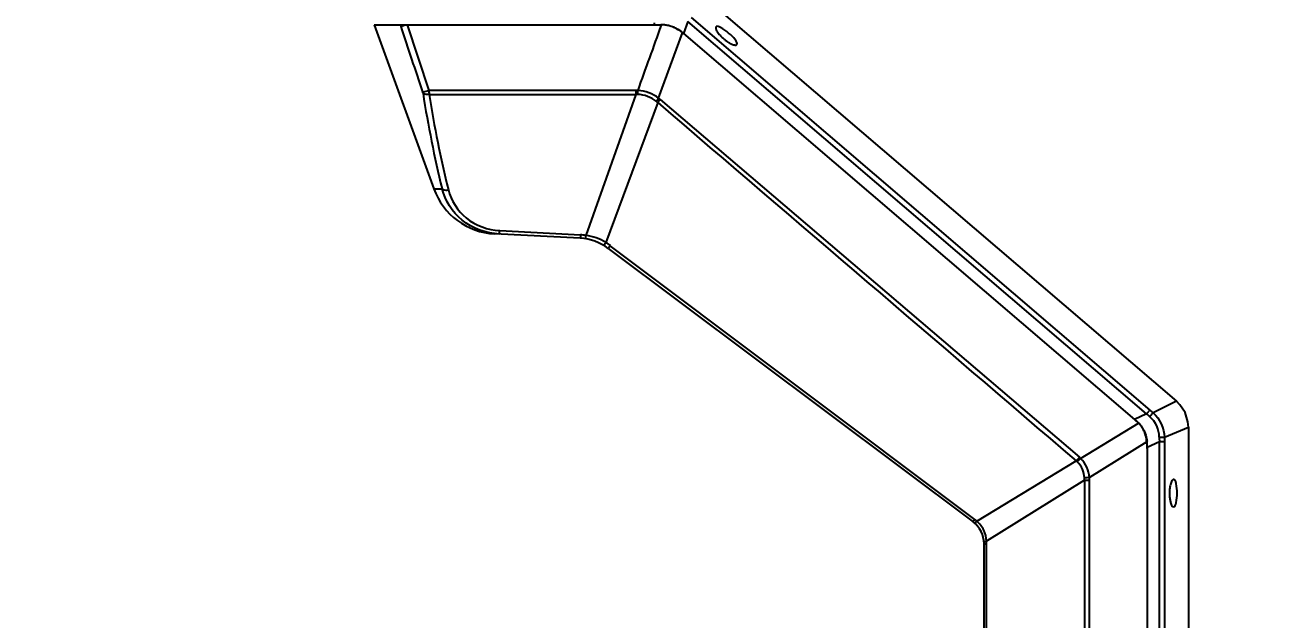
# Model space of a CAD drawing. Header units: millimetres. Extents: x 4086 to 8300, y 123 to 1549.
# Drawn here: x 6947 to 7055.9, y 1019.4 to 1071.5 of the extents above; entities that cross this region are included whole.
import ezdxf

# ---------------------------------------------------------------- set-up
doc = ezdxf.new("R2010")
doc.units = ezdxf.units.MM
doc.layers.add('轮廓实线层', color=7, linetype='Continuous', lineweight=30)
doc.styles.add('思源黑', font='SourceHanSansCN-Normal.ttf')
doc.dimstyles.new('尺寸标注_3_10比例', dxfattribs={"dimtxt": 7, "dimasz": 6, "dimexe": 2, "dimexo": 1.5, "dimgap": 1, "dimtad": 1, "dimdec": 1, "dimlfac": 3.333333, "dimdsep": 46, "dimtxsty": '思源黑', "dimcen": 0.09, "dimadec": 0, "dimazin": 0, "dimtp": 0.01, "dimtm": 0.01, "dimtfac": 1, "dimtdec": 1, "dimtofl": 0, "dimtmove": 0, "dimatfit": 3, "dimfxl": 0, "dimtolj": 1, "dimarcsym": 0})

# ---------------------------------------------------------------- blocks, each defined once
blk = doc.blocks.new('*D2922')
at = {"layer": 'Defpoints', "color": 0}
for p in [(6903.67, 1214.85), (7103.92, 1214.85), (6999.87, 872.08)]:
    blk.add_point(p, dxfattribs=at)
at = {"layer": '轮廓实线层', "color": 0, "lineweight": -2}
for p, q in [((6905.17, 1214.85), (7105.92, 1214.85)), ((7103.92, 878.08), (7103.92, 1208.85)), ((7001.37, 872.08), (7105.92, 872.08))]:
    blk.add_line(p, q, dxfattribs=at)
at = {"layer": '轮廓实线层', "color": 0}
for points in [[(7104.92, 1208.85), (7102.92, 1208.85), (7103.92, 1214.85)], [(7102.92, 878.08), (7104.92, 878.08), (7103.92, 872.08)]]:
    blk.add_solid(points, dxfattribs=at)
at = {"layer": '轮廓实线层', "color": 0, "insert": (7099.29, 1043.46), "char_height": 7, "attachment_point": 5, "rotation": 90, "style": '思源黑'}
blk.add_mtext('\\A1;\\A1;1140', dxfattribs=at)

msp = doc.modelspace()

# ---------------------------------------------------------------- linework, layer by layer
for p, q in [((7006.004, 1074.413), (7047.972, 1038.531)), ((6977.612, 1071.512), (7002.747, 1071.512)), ((6977.612, 1071.512), (6982.844, 1057.137)), ((6979.928, 1071.512), (6979.977, 1071.403)), ((6979.992, 1071.357), (6979.977, 1071.403)), ((6980.057, 1071.429), (6979.99, 1071.407)), ((6980.515, 1071.512), (6982.398, 1065.768)), ((7002.206, 1071.512), (7002.206, 1071.694)), ((7002.803, 1071.48), (7002.814, 1071.512)), ((7005.117, 1071.822), (7004.728, 1070.767)), ((7045.361, 1037.415), (7005.117, 1071.822)), ((7005.402, 1072.155), (7045.645, 1037.747)), ((7002.561, 1065.095), (7004.667, 1070.825)), ((7004.636, 1070.844), (7004.728, 1070.767)), ((7004.725, 1070.776), (7004.728, 1070.767)), ((7004.728, 1070.767), (7044.306, 1036.929)), ((7000.57, 1065.768), (6982.398, 1065.768)), ((7000.57, 1065.768), (7000.57, 1065.412)), ((6982.428, 1065.412), (7000.57, 1065.412)), ((7000.57, 1065.412), (6996.185, 1053.062)), ((7002.476, 1064.704), (6997.928, 1052.43)), ((7002.708, 1064.976), (7002.476, 1064.704)), ((7002.708, 1064.976), (7039.462, 1033.605)), ((6982.844, 1057.137), (6983.567, 1057.144)), ((6995.681, 1052.804), (6988.168, 1053.198)), ((6988.627, 1053.48), (6995.712, 1053.109)), ((6998.143, 1051.912), (7030.136, 1027.952)), ((6998.323, 1052.153), (6998.155, 1051.928)), ((7030.292, 1028.162), (6998.323, 1052.153)), ((7047.972, 1038.531), (7045.928, 1037.508)), ((7045.361, 1037.415), (7044.306, 1036.929)), ((7045.645, 1037.747), (7045.361, 1037.415)), ((7039.571, 1033.505), (7044.658, 1036.605)), ((7044.306, 1036.929), (7044.688, 1036.569)), ((7046.917, 1035.361), (7049.022, 1036.25)), ((7049.023, 1036.25), (7049.023, 973.038)), ((7045.372, 1034.949), (7040.337, 1031.833)), ((7045.391, 1034.82), (7045.363, 1035.011)), ((7045.422, 1034.505), (7046.479, 1034.991)), ((7045.422, 1034.505), (7045.423, 969.865)), ((7046.485, 969.25), (7046.479, 1034.991)), ((7046.482, 1034.991), (7046.915, 1034.991)), ((7046.915, 1034.991), (7046.915, 969.433)), ((7030.471, 1028.002), (7039.189, 1033.286)), ((7039.9, 1031.59), (7031.318, 1026.244)), ((7039.9, 1031.59), (7040.347, 1031.59)), ((7039.9, 1031.59), (7039.9, 971.031)), ((7040.347, 971.031), (7040.347, 1031.59)), ((7030.285, 1028.152), (7030.136, 1027.952)), ((7030.47, 1028.002), (7030.41, 1028.055)), ((7031.098, 1026.031), (7031.325, 1026.031)), ((7031.098, 952.652), (7031.098, 1026.031)), ((7031.325, 974.331), (7031.325, 1026.031))]:
    msp.add_line(p, q)
for points in [[(7049.022, 1036.25), (7048.985, 1036.722), (7048.741, 1037.519), (7048.287, 1038.219), (7047.972, 1038.531)], [(7039.571, 1033.505), (7039.535, 1033.539), (7039.499, 1033.572), (7039.461, 1033.605)]]:
    msp.add_lwpolyline(points)
for centre, radius, start, end in [((6979.396, 1073.302), 1.986, 286.99001, 287.39971), ((6976.169, 1083.255), 12.449, 288.19887, 289.38833), ((7002.727, 1066.518), 4.994, 88.53868, 89.76592), ((7002.782, 1068.378), 3.133, 83.30473, 88.68093), ((7002.711, 1068.365), 3.167, 82.05623, 85.11815), ((7002.802, 1068.598), 2.913, 81.4589, 83.18748), ((7002.723, 1068.453), 3.078, 80.40742, 82.04958), ((7002.806, 1068.624), 2.886, 74.65577, 81.4691), ((7002.746, 1068.582), 2.947, 76.17207, 80.43819), ((7002.754, 1068.615), 2.912, 73.71878, 76.16841), ((7002.842, 1068.745), 2.76, 66.10841, 74.71071), ((7002.751, 1068.605), 2.923, 65.59406, 73.71796), ((7002.757, 1068.617), 2.91, 62.51293, 65.59358), ((7002.831, 1068.722), 2.785, 62.87166, 66.09458), ((7001.467, 1066.966), 5.013, 49.46761, 50.80317), ((7010.457, 1072.895), 3.397, 222.32482, 224.99919), ((7010.639, 1073.074), 3.653, 224.96912, 225.60347), ((7010.695, 1073.131), 3.733, 225.60472, 226.76079), ((7010.718, 1073.155), 3.766, 226.75815, 228.92219), ((7010.668, 1073.099), 3.691, 228.92552, 230.27045), ((7010.715, 1073.155), 3.764, 230.272, 232.20185), ((7010.577, 1072.972), 3.535, 232.14025, 236.49171), ((7010.344, 1072.626), 3.117, 236.55179, 237.39581), ((7010.254, 1072.484), 2.949, 237.38909, 238.89424), ((7000.571, 1062.762), 3.006, 86.50784, 90.01344), ((6869.647, 1073.858), 131.357, 356.31394, 356.46677), ((7079.705, 1080.704), 98.982, 188.82818, 193.76969), ((7081.058, 1081.022), 99.858, 188.99354, 193.88982), ((7000.659, 1063.004), 2.41, 88.2654, 92.1116), ((7142.195, 960.188), 174.651, 143.08272, 143.19825), ((7000.804, 1062.893), 2.465, 47.29754, 51.16572), ((7000.742, 1062.676), 3.027, 49.48224, 53.05982), ((6988.482, 1059.189), 6, 199.99978, 266.99802), ((6995.445, 1048.31), 4.5, 53.17051, 87), ((6995.445, 1048.018), 5.098, 81.66291, 86.9982), ((6995.268, 1048.085), 5.095, 56.71407, 58.52335), ((6995.262, 1048.077), 5.105, 53.10047, 56.71265), ((7073.778, 1070.653), 43.293, 229.47062, 229.96067), ((7040.817, 1032.853), 5.37, 44.03463, 49.51886), ((7042.893, 1034.862), 2.48, 30.88826, 44.01925), ((7090.213, 1034.99), 43.298, 179.50963, 179.99963), ((7042.423, 1034.387), 3, 0, 8.31), ((7042.316, 1034.697), 3.099, 4.76799, 5.92737), ((7042.27, 1034.693), 3.146, 4.09552, 4.7692), ((7039.719, 1034.512), 5.703, 359.92368, 4.08042), ((6888.679, 1162.15), 198.139, 319.43009, 319.54665), ((7038.208, 1032.014), 1.606, 48.05894, 52.36231), ((6985.297, 1086.344), 75.748, 315.45431, 315.76719), ((7037.783, 1031.748), 2.123, 355.7137, 1.23022), ((7045.857, 970.231), 61.849, 95.12113, 95.52214), ((7050.829, 1030.487), 3.463, 173.09086, 176.11003), ((7051.102, 1030.465), 3.738, 178.14045, 179.9945), ((7051.087, 1030.466), 3.722, 180.00475, 181.63606), ((7051.13, 1030.465), 3.765, 176.65799, 178.14502), ((7050.947, 1030.457), 3.583, 181.55659, 187.00499), ((7051.072, 1030.468), 3.708, 176.07494, 176.65665), ((7050.432, 1030.397), 3.064, 187.07455, 188.68716), ((7028.698, 1026.031), 2.4, 0, 53.17051), ((7028.327, 1026.031), 2.998, 0.00126, 4.05721)]:
    msp.add_arc(centre, radius, start, end)
for points, knots in [([(6979.977, 1071.403), (6979.989, 1071.414), (6980.02, 1071.44), (6980.055, 1071.46), (6980.076, 1071.471)], [0, 0, 0, 0, 0.3977634, 1, 1, 1, 1]), ([(6980.076, 1071.471), (6980.088, 1071.478), (6980.115, 1071.491), (6980.143, 1071.503), (6980.158, 1071.509)], [0, 0, 0, 0, 0.4527024, 1, 1, 1, 1]), ([(7007.588, 1071.343), (7007.573, 1071.325), (7007.53, 1071.171), (7007.63, 1071.029), (7007.699, 1070.922)], [0, 0, 0, 0, 0.1552661, 1, 1, 1, 1]), ([(7008.702, 1070.799), (7008.484, 1070.985), (7008.21, 1071.193), (7007.677, 1071.447), (7007.588, 1071.343)], [0, 0, 0, 0, 0.6776635, 1, 1, 1, 1]), ([(7009.412, 1069.783), (7009.501, 1069.887), (7009.168, 1070.375), (7008.92, 1070.612), (7008.702, 1070.799)], [0, 0, 0, 0, 0.3223234, 1, 1, 1, 1]), ([(7008.969, 1069.832), (7009.019, 1069.809), (7009.15, 1069.758), (7009.35, 1069.71), (7009.412, 1069.783)], [0, 0, 0, 0, 0.3667995, 1, 1, 1, 1]), ([(6981.866, 1065.631), (6981.894, 1065.633), (6982.075, 1065.666), (6982.25, 1065.72), (6982.398, 1065.768)], [0, 0, 0, 0, 0.1521573, 1, 1, 1, 1]), ([(6981.895, 1065.513), (6981.892, 1065.532), (6981.884, 1065.572), (6981.872, 1065.611), (6981.866, 1065.631)], [0, 0, 0, 0, 0.4802731, 1, 1, 1, 1]), ([(6982.428, 1065.412), (6982.374, 1065.406), (6982.195, 1065.398), (6981.992, 1065.427), (6981.895, 1065.513)], [0, 0, 0, 0, 0.2953788, 1, 1, 1, 1]), ([(6988.596, 1053.175), (6987.435, 1053.236), (6985.145, 1054.04), (6983.835, 1056.09), (6983.567, 1057.144)], [0, 0, 0, 0, 0.5168213, 1, 1, 1, 1]), ([(6983.567, 1057.144), (6983.589, 1057.117), (6983.755, 1057.009), (6983.966, 1057.022), (6984.121, 1057.051)], [0, 0, 0, 0, 0.1811121, 1, 1, 1, 1]), ([(6984.12, 1057.051), (6984.352, 1056.107), (6985.52, 1054.256), (6987.58, 1053.535), (6988.627, 1053.48)], [0, 0, 0, 0, 0.4810882, 1, 1, 1, 1]), ([(6988.596, 1053.175), (6988.624, 1053.174), (6988.588, 1053.342), (6988.622, 1053.406), (6988.627, 1053.48)], [0, 0, 0, 0, 0.2757304, 1, 1, 1, 1]), ([(6995.712, 1053.109), (6995.707, 1053.034), (6995.672, 1052.971), (6995.708, 1052.802), (6995.681, 1052.804)], [0, 0, 0, 0, 0.730732, 1, 1, 1, 1]), ([(6996.185, 1053.062), (6996.17, 1052.988), (6996.138, 1052.921), (6996.126, 1052.758), (6996.098, 1052.763)], [0, 0, 0, 0, 0.7243473, 1, 1, 1, 1]), ([(6997.791, 1052.15), (6997.767, 1052.165), (6997.877, 1052.292), (6997.89, 1052.364), (6997.928, 1052.43)], [0, 0, 0, 0, 0.2723668, 1, 1, 1, 1]), ([(7045.928, 1037.508), (7045.914, 1037.489), (7045.823, 1037.373), (7045.729, 1037.259), (7045.649, 1037.163)], [0, 0, 0, 0, 0.1547317, 1, 1, 1, 1]), ([(7045.363, 1035.011), (7045.342, 1035.302), (7045.255, 1035.696), (7045.074, 1036.047), (7045.022, 1036.135)], [0, 0, 0, 0, 0.7408044, 1, 1, 1, 1]), ([(7045.026, 1036.138), (7045.032, 1036.128), (7045.145, 1035.944), (7045.233, 1035.744), (7045.293, 1035.547)], [0, 0, 0, 0, 0.0505061, 1, 1, 1, 1]), ([(7045.293, 1035.547), (7045.294, 1035.544), (7045.347, 1035.372), (7045.381, 1035.193), (7045.399, 1035.017)], [0, 0, 0, 0, 0.0167383, 1, 1, 1, 1]), ([(7046.474, 1035.374), (7046.521, 1035.373), (7046.669, 1035.37), (7046.817, 1035.368), (7046.917, 1035.361)], [0, 0, 0, 0, 0.321345, 1, 1, 1, 1]), ([(7047.719, 1031.665), (7047.696, 1031.665), (7047.551, 1031.598), (7047.508, 1031.43), (7047.471, 1031.308)], [0, 0, 0, 0, 0.1552661, 1, 1, 1, 1]), ([(7048.029, 1030.465), (7048.029, 1030.752), (7048.01, 1031.095), (7047.855, 1031.665), (7047.719, 1031.665)], [0, 0, 0, 0, 0.6776635, 1, 1, 1, 1]), ([(7047.719, 1029.265), (7047.855, 1029.266), (7048.01, 1029.836), (7048.029, 1030.179), (7048.029, 1030.465)], [0, 0, 0, 0, 0.3223234, 1, 1, 1, 1]), ([(7047.468, 1029.634), (7047.483, 1029.581), (7047.529, 1029.449), (7047.623, 1029.265), (7047.719, 1029.265)], [0, 0, 0, 0, 0.3667995, 1, 1, 1, 1]), ([(7030.347, 1028.105), (7030.337, 1028.113), (7030.316, 1028.127), (7030.294, 1028.141), (7030.283, 1028.147)], [0, 0, 0, 0, 0.4989, 1, 1, 1, 1]), ([(7030.47, 1028.002), (7030.428, 1027.957), (7030.375, 1027.93), (7030.301, 1027.817), (7030.284, 1027.832)], [0, 0, 0, 0, 0.7316971, 1, 1, 1, 1]), ([(7030.41, 1028.055), (7030.399, 1028.064), (7030.379, 1028.081), (7030.358, 1028.097), (7030.347, 1028.105)], [0, 0, 0, 0, 0.5000395, 1, 1, 1, 1]), ([(7031.317, 1026.244), (7031.303, 1026.576), (7031.156, 1027.249), (7030.723, 1027.785), (7030.471, 1028.002)], [0, 0, 0, 0, 0.5000416, 1, 1, 1, 1]), ([(7031.091, 1026.201), (7031.091, 1026.21), (7031.145, 1026.214), (7031.169, 1026.223), (7031.195, 1026.227)], [0, 0, 0, 0, 0.2612039, 1, 1, 1, 1]), ([(7031.195, 1026.227), (7031.214, 1026.23), (7031.255, 1026.236), (7031.296, 1026.241), (7031.318, 1026.244)], [0, 0, 0, 0, 0.4649323, 1, 1, 1, 1])]:
    msp.add_open_spline(points, degree=3, knots=knots)
for points in [[(6981.866, 1065.631), (6981.24, 1067.539), (6980.615, 1069.448), (6979.992, 1071.357)], [(7000.754, 1065.763), (7001.418, 1067.675), (7002.139, 1069.568), (7002.803, 1071.48)], [(7004.1, 1071.198), (7004.29, 1071.099), (7004.47, 1070.979), (7004.636, 1070.844)], [(7004.101, 1071.201), (7004.291, 1071.104), (7004.47, 1070.985), (7004.635, 1070.851)], [(7007.699, 1070.922), (7007.771, 1070.81), (7007.855, 1070.706), (7007.945, 1070.607)], [(7008.73, 1069.959), (7008.807, 1069.912), (7008.887, 1069.869), (7008.969, 1069.832)], [(6982.398, 1065.768), (6982.41, 1065.659), (6982.427, 1065.55), (6982.422, 1065.44)], [(7002.561, 1065.095), (7002.049, 1065.482), (7001.395, 1065.727), (7000.754, 1065.763)], [(7002.35, 1064.813), (7001.902, 1065.174), (7001.307, 1065.395), (7000.732, 1065.413)], [(7002.476, 1064.704), (7014.713, 1054.231), (7026.95, 1043.758), (7039.188, 1033.285)], [(6997.928, 1052.43), (6997.405, 1052.759), (6996.797, 1052.98), (6996.185, 1053.062)], [(7045.649, 1037.163), (7045.553, 1037.246), (7045.457, 1037.33), (7045.362, 1037.415)], [(7045.928, 1037.508), (7046.525, 1036.994), (7046.915, 1036.149), (7046.917, 1035.361)], [(7044.688, 1036.569), (7044.815, 1036.438), (7044.929, 1036.293), (7045.026, 1036.138)], [(7046.474, 1035.374), (7046.469, 1036.03), (7046.146, 1036.733), (7045.649, 1037.163)], [(7046.474, 1035.374), (7046.474, 1035.246), (7046.472, 1035.119), (7046.484, 1034.992)], [(7039.906, 1031.793), (7039.894, 1032.309), (7039.665, 1032.864), (7039.282, 1033.209)], [(7040.337, 1031.833), (7040.294, 1032.445), (7040.015, 1033.083), (7039.571, 1033.505)], [(7040.347, 1031.59), (7040.347, 1031.671), (7040.347, 1031.753), (7040.331, 1031.832)], [(7047.471, 1031.308), (7047.432, 1031.176), (7047.407, 1031.04), (7047.39, 1030.903)], [(7047.403, 1029.934), (7047.419, 1029.833), (7047.439, 1029.733), (7047.468, 1029.634)]]:
    msp.add_open_spline(points, degree=3)

# ---------------------------------------------------------------- dimensions: what is measured, and where the dimension line sits
at = {"layer": '轮廓实线层'}
dim = msp.add_linear_dim(base=(7103.915, 1214.848), p1=(6999.866, 872.081), p2=(6903.673, 1214.848), angle=90, text='\\A1;1140', dimstyle='尺寸标注_3_10比例', override={"dimtxsty": '思源黑'}, dxfattribs=at)
dim.commit()
dim.dimension.update_dxf_attribs({"geometry": '*D2922', "text_midpoint": (7099.289, 1043.464)})

doc.saveas('drawing.dxf')
